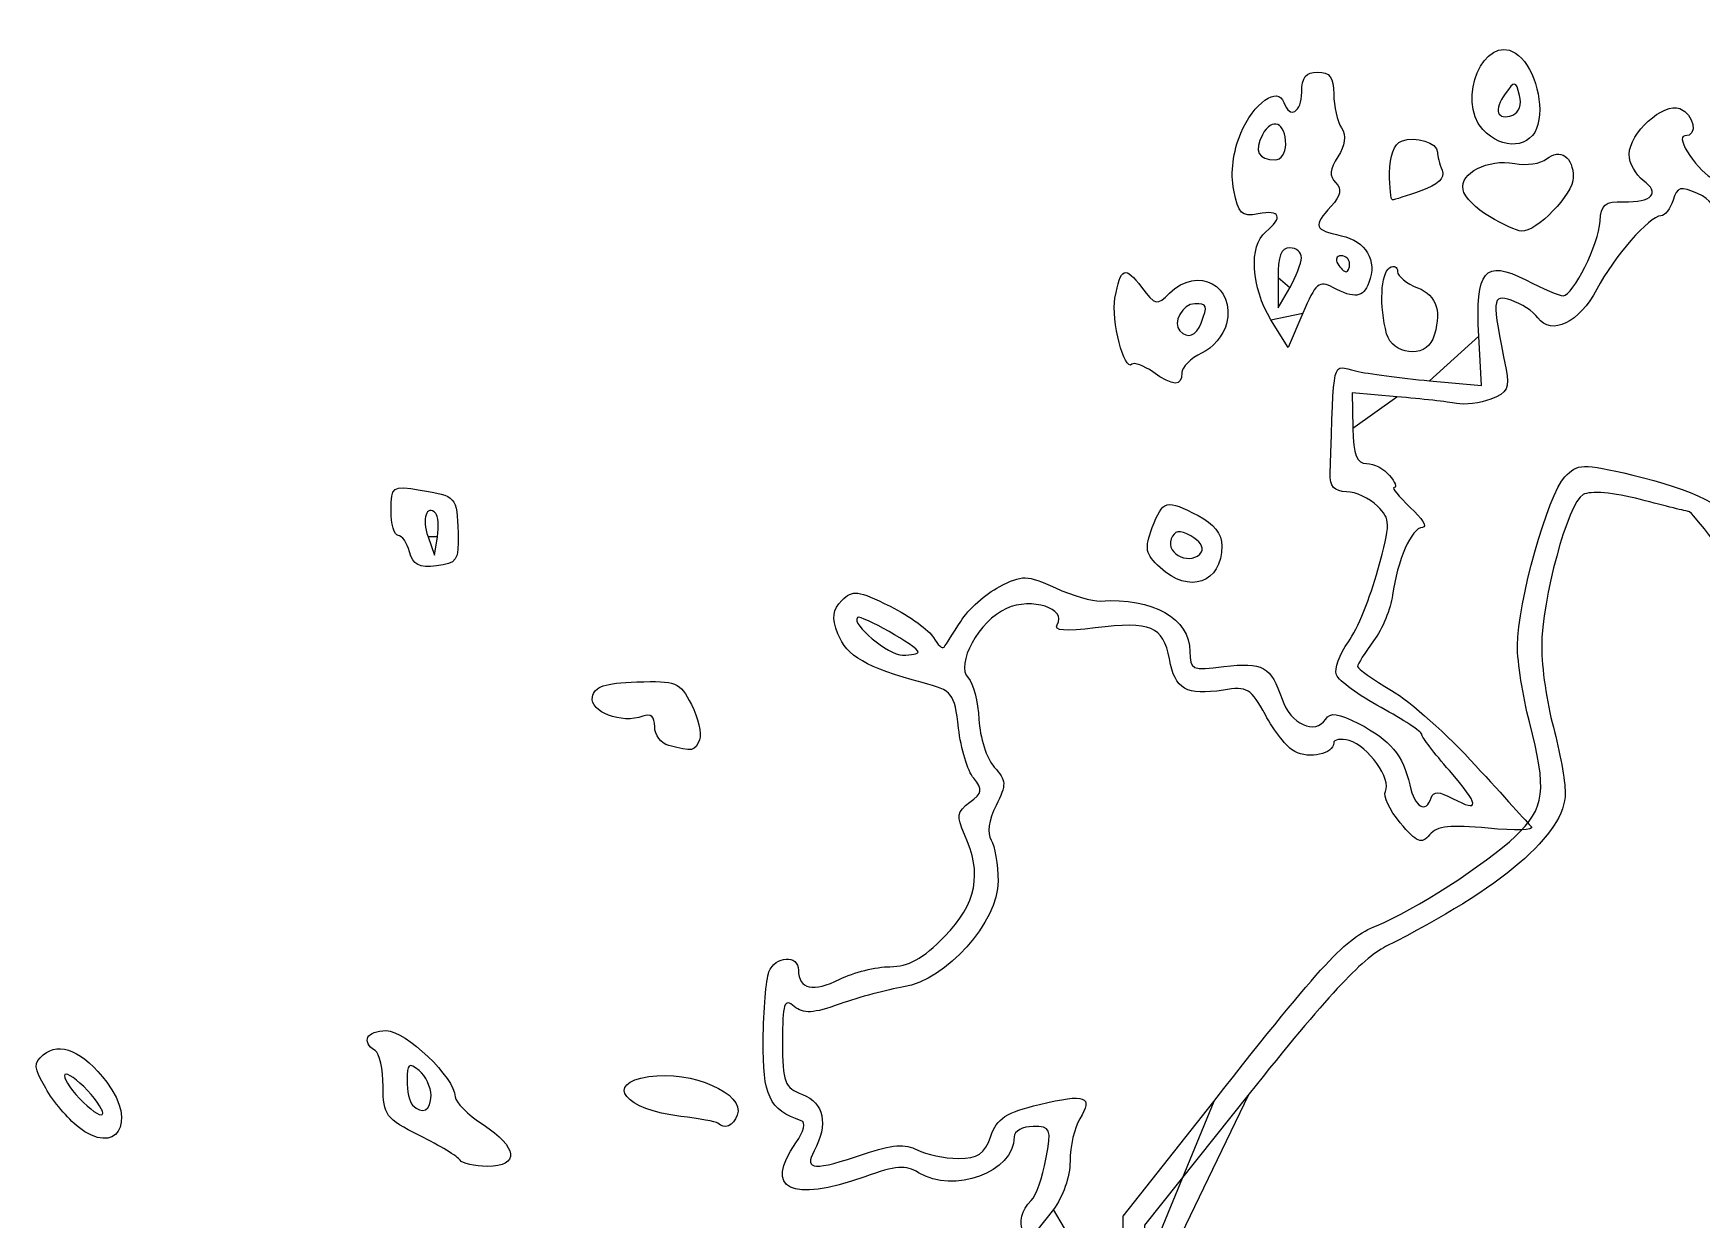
# Model space of a CAD drawing. Extents: x 0 to 210, y 0 to 297.
# Drawn here: x 51.46 to 78.96, y 229.34 to 248.89 of the extents above; entities that cross this region are included whole.
import ezdxf

# ---------------------------------------------------------------- set-up
doc = ezdxf.new("R2010")
doc.units = 0
doc.layers.get('0').update_dxf_attribs({"linetype": 'CONTINUOUS'})

msp = doc.modelspace()

# ---------------------------------------------------------------- linework, layer by layer
at = {"color": 7}
for points in [[(75.96133, 247.872963), (75.96133, 247.872963)], [(75.353599, 247.312431), (75.353599, 247.312431)], [(72.1069, 247.063417), (72.1069, 247.063417)], [(73.818998, 246.596149), (73.818998, 246.596149)], [(75.465247, 245.873248), (75.465247, 245.873248)], [(72.365632, 245.194466), (72.365632, 245.194466)], [(73.160499, 245.095691), (73.160499, 245.095691)], [(71.979867, 244.865217), (71.98453, 244.371342), (72.17275, 244.700592)], [(72.38677, 244.278698), (72.145434, 243.712843), (71.863259, 244.173792), (71.863259, 244.173792)], [(70.709961, 244.118714), (70.709961, 244.118714)], [(73.770307, 243.943318), (73.770307, 243.943318)], [(74.477495, 243.166273), (75.333544, 243.089111), (75.288667, 243.899883)], [(69.914607, 243.313093), (69.914607, 243.313093)], [(73.938345, 242.903072), (73.201642, 242.965216), (73.213995, 242.384239)], [(58.091505, 240.980408), (58.091505, 240.980408)], [(57.965223, 240.5949), (58.071182, 240.28865), (58.11959, 240.596283)], [(57.660609, 240.344807), (57.660609, 240.344807)], [(70.719967, 240.347889), (70.719967, 240.347889)], [(70.034431, 240.087007), (70.034431, 240.087007)], [(66.048706, 238.695238), (66.048706, 238.695238)], [(61.933085, 237.152784), (61.933085, 237.152784)], [(52.351919, 231.464755), (52.351919, 231.464755)], [(58.015014, 231.382779), (58.015014, 231.382779)], [(71.503534, 231.409354), (69.780719, 229.246758), (69.786316, 227.853457)], [(69.406564, 227.596096), (69.427916, 229.391469), (70.918901, 231.28416)], [(52.195699, 230.865684), (52.195699, 230.865684)], [(62.745234, 230.923591), (62.745234, 230.923591)], [(58.493362, 230.317154), (58.493362, 230.317154)], [(68.27619, 229.50466), (68.001378, 229.155293), (68.638365, 228.888372)]]:
    msp.add_lwpolyline(points, close=True, dxfattribs=at)
for points in [[(75.353599, 247.312431), (74.910868, 247.801644), (75.379555, 248.894755), (75.893142, 248.570793)], [(75.893142, 248.570793), (76.178548, 248.390763), (76.366724, 247.796922), (76.265796, 247.394788)], [(72.3703, 247.927239), (72.3703, 248.168688), (72.440539, 248.256488), (72.633699, 248.256488)], [(72.633699, 248.256488), (72.832756, 248.256488), (72.897592, 248.168016), (72.899115, 247.894314)], [(75.96133, 247.872963), (75.897598, 248.116674), (75.884496, 248.118103), (75.724162, 247.898834)], [(71.365941, 247.2493), (71.572744, 247.744248), (71.983127, 248.035156), (72.077051, 247.753383)], [(72.077051, 247.753383), (72.170625, 247.472662), (72.3703, 247.591042), (72.3703, 247.927239)], [(72.899115, 247.894314), (72.900169, 247.695118), (72.956974, 247.443815), (73.025225, 247.335864)], [(75.724162, 247.898834), (75.52704, 247.629253), (75.591983, 247.447382), (75.85001, 247.546397)], [(75.85001, 247.546397), (75.952934, 247.585892), (76.000167, 247.724451), (75.96133, 247.872963)], [(77.769994, 246.898127), (77.769994, 247.252709), (78.330213, 247.759136), (78.605569, 247.653472)], [(78.605569, 247.653472), (78.842085, 247.562712), (78.908596, 247.202889), (78.688858, 247.202889)], [(72.1069, 247.063417), (72.1069, 247.425536), (71.881409, 247.519805), (71.723042, 247.223894)], [(73.025225, 247.335864), (73.108192, 247.204634), (73.088549, 247.046846), (72.96595, 246.859736)], [(76.265796, 247.394788), (76.166473, 246.999056), (75.677178, 246.95488), (75.353599, 247.312431)], [(71.248729, 246.31183), (71.194596, 246.600381), (71.237205, 246.941204), (71.365941, 247.2493)], [(71.723042, 247.223894), (71.578783, 246.954345), (71.652134, 246.80779), (71.9313, 246.80779)], [(71.9313, 246.80779), (72.02788, 246.80779), (72.1069, 246.922822), (72.1069, 247.063417)], [(73.818998, 246.596149), (73.818998, 246.871866), (73.894658, 247.072042), (74.016548, 247.118816)], [(74.016548, 247.118816), (74.244104, 247.206137), (74.609197, 247.093622), (74.609197, 246.936171)], [(76.405947, 246.823394), (76.628719, 247.008278), (76.848095, 246.857256), (76.848095, 246.519015)], [(78.688858, 247.202889), (78.503977, 247.202889), (78.922755, 246.585056), (79.172628, 246.489171)], [(72.96595, 246.859736), (72.83148, 246.65451), (72.821606, 246.540863), (72.928919, 246.43355)], [(74.609197, 246.936171), (74.609197, 246.87741), (74.64246, 246.742651), (74.683115, 246.636708)], [(75.029277, 246.315685), (74.975083, 246.595374), (75.436644, 246.830068), (75.882045, 246.749302)], [(75.882045, 246.749302), (76.078225, 246.713728), (76.313981, 246.747076), (76.405947, 246.823394)], [(78.00026, 246.470904), (77.873614, 246.563509), (77.769994, 246.755759), (77.769994, 246.898127)], [(73.865196, 246.14929), (73.839787, 246.14929), (73.818998, 246.350378), (73.818998, 246.596149)], [(74.683115, 246.636708), (74.733252, 246.506052), (74.621006, 246.396664), (74.334212, 246.296686)], [(76.848095, 246.519015), (76.848095, 246.245142), (76.239289, 245.614509), (75.992046, 245.632278)], [(77.673072, 246.119399), (78.146968, 246.105997), (78.289658, 246.259291), (78.00026, 246.470904)], [(71.654492, 245.919757), (71.376038, 245.866527), (71.322578, 245.918177), (71.248729, 246.31183)], [(72.928919, 246.43355), (73.036233, 246.326236), (73.016384, 246.222161), (72.854477, 246.043258)], [(74.334212, 246.296686), (74.101662, 246.215618), (73.890603, 246.14929), (73.865196, 246.14929)], [(75.465247, 245.873248), (75.247942, 246.000576), (75.051755, 246.199672), (75.029277, 246.315685)], [(78.898305, 246.25299), (78.619721, 246.379921), (78.562647, 246.364495), (78.492439, 246.143292)], [(79.148928, 245.873556), (79.199674, 246.033443), (79.121974, 246.151079), (78.898305, 246.25299)], [(71.77765, 245.622491), (72.069587, 245.864777), (72.018018, 245.98925), (71.654492, 245.919757)], [(72.854477, 246.043258), (72.553871, 245.711091), (72.572697, 245.656817), (73.022829, 245.557953)], [(77.289159, 245.795952), (77.305523, 246.07062), (77.373476, 246.127871), (77.673072, 246.119399)], [(78.492439, 246.143292), (78.447507, 246.001721), (78.357871, 245.885891), (78.293248, 245.885891)], [(75.992046, 245.632278), (75.919611, 245.63748), (75.682551, 245.74592), (75.465247, 245.873248)], [(76.681197, 244.568895), (76.845015, 244.568895), (77.266769, 245.420126), (77.289159, 245.795952)], [(78.293248, 245.885891), (78.106407, 245.885891), (77.511849, 245.205882), (77.236482, 244.677243)], [(71.863259, 244.173792), (71.534838, 244.71029), (71.494804, 245.387749), (71.77765, 245.622491)], [(72.17275, 245.359091), (72.03144, 245.359091), (71.976529, 245.218491), (71.979867, 244.865217)], [(72.365632, 245.194466), (72.3682, 245.28501), (72.281402, 245.359091), (72.17275, 245.359091)], [(73.022829, 245.557953), (73.431018, 245.468299), (73.618714, 245.15001), (73.478645, 244.784996)], [(70.192259, 244.610935), (70.654674, 245.07335), (71.28757, 244.732087), (71.130224, 244.105174)], [(72.17275, 244.700592), (72.276269, 244.881679), (72.363067, 245.103923), (72.365632, 245.194466)], [(73.021026, 245.227391), (72.944316, 245.227391), (72.918182, 245.168126), (72.962949, 245.095691)], [(72.962949, 245.095691), (73.007716, 245.023257), (73.070479, 244.963992), (73.102422, 244.963992)], [(73.160499, 245.095691), (73.160499, 245.168126), (73.097736, 245.227391), (73.021026, 245.227391)], [(73.102422, 244.963992), (73.134364, 244.963992), (73.160499, 245.023257), (73.160499, 245.095691)], [(73.818998, 245.029842), (73.891433, 245.074609), (73.950698, 245.047007), (73.950698, 244.968505)], [(75.288667, 243.899883), (75.228259, 244.991282), (75.383217, 245.176488), (76.065536, 244.828395)], [(69.291442, 244.52947), (69.384117, 245.040546), (69.45744, 245.070289), (69.730909, 244.707742)], [(72.885644, 244.706722), (72.659353, 244.82783), (72.598824, 244.775897), (72.38677, 244.278698)], [(73.770307, 243.943318), (73.64836, 244.398363), (73.672603, 244.939365), (73.818998, 245.029842)], [(73.950698, 244.968505), (73.950698, 244.890001), (74.09886, 244.769441), (74.279948, 244.700592)], [(76.065536, 244.828395), (76.345301, 244.68567), (76.622348, 244.568895), (76.681197, 244.568895)], [(69.57128, 243.438071), (69.444305, 243.311096), (69.225355, 244.165026), (69.291442, 244.52947)], [(69.730909, 244.707742), (69.955708, 244.40972), (69.984915, 244.403592), (70.192259, 244.610935)], [(73.478645, 244.784996), (73.382264, 244.533833), (73.243029, 244.515456), (72.885644, 244.706722)], [(74.279948, 244.700592), (74.606314, 244.576507), (74.693097, 244.282274), (74.529257, 243.855314)], [(75.82327, 244.49391), (75.503459, 244.595414), (75.499159, 244.535527), (75.741233, 243.351332)], [(77.236482, 244.677243), (76.950367, 244.127969), (76.486076, 243.901964), (76.264976, 244.204338)], [(70.606442, 244.437192), (70.407782, 244.437192), (70.231812, 244.117281), (70.359976, 243.989119)], [(70.709961, 244.118714), (70.822061, 244.41084), (70.813495, 244.437192), (70.606442, 244.437192)], [(76.264976, 244.204338), (76.186743, 244.311327), (75.987975, 244.441634), (75.82327, 244.49391)], [(70.359976, 243.989119), (70.495418, 243.853676), (70.626945, 243.902379), (70.709961, 244.118714)], [(71.130224, 244.105174), (71.08392, 243.920682), (70.899507, 243.702972), (70.720418, 243.621375)], [(74.529257, 243.855314), (74.404857, 243.531133), (73.863961, 243.593852), (73.770307, 243.943318)], [(69.914607, 243.313093), (69.763135, 243.419189), (69.608638, 243.475429), (69.57128, 243.438071)], [(70.720418, 243.621375), (70.541329, 243.539776), (70.394802, 243.393629), (70.394802, 243.296603)], [(72.840654, 241.638572), (72.902658, 243.591703), (72.860841, 243.422854), (73.259271, 243.328868)], [(70.394802, 243.296603), (70.394802, 243.068716), (70.256735, 243.073457), (69.914607, 243.313093)], [(73.259271, 243.328868), (73.458467, 243.281879), (74.006668, 243.208712), (74.477495, 243.166273)], [(75.741233, 243.351332), (75.802062, 243.053759), (75.757576, 242.967936), (75.489699, 242.86609)], [(74.919656, 242.791644), (74.785121, 242.81875), (74.343531, 242.868892), (73.938345, 242.903072)], [(75.489699, 242.86609), (75.310711, 242.79804), (75.054192, 242.764538), (74.919656, 242.791644)], [(73.213995, 242.384239), (73.223425, 241.940451), (73.276965, 241.803253), (73.440698, 241.803228)], [(73.440698, 241.803228), (73.558589, 241.803209), (73.728825, 241.714297), (73.818998, 241.605645)], [(76.707323, 241.580561), (76.924147, 241.805593), (76.986742, 241.807334), (77.829891, 241.611794)], [(73.108454, 241.337848), (72.907211, 241.341048), (72.833824, 241.423451), (72.840654, 241.638572)], [(73.818998, 241.605645), (73.909172, 241.496992), (73.943007, 241.408095), (73.894188, 241.408095)], [(75.926196, 238.800295), (75.926196, 239.496375), (76.43126, 241.294052), (76.707323, 241.580561)], [(77.829891, 241.611794), (78.795303, 241.3879), (79.482093, 241.049935), (79.482093, 240.798755)], [(57.356514, 241.030231), (57.356514, 241.430601), (57.37036, 241.440315), (57.833781, 241.365113)], [(57.833781, 241.365113), (58.43295, 241.267881), (58.441909, 241.257735), (58.460548, 240.655266)], [(73.617941, 241.101167), (73.490187, 241.228921), (73.260917, 241.335428), (73.108454, 241.337848)], [(73.894188, 241.408095), (73.84537, 241.408095), (73.965297, 241.259933), (74.160693, 241.078845)], [(77.008107, 241.289619), (76.757162, 241.149184), (76.328874, 239.568962), (76.326324, 238.774095)], [(77.957202, 241.207703), (77.508132, 241.324671), (77.129185, 241.357377), (77.008107, 241.289619)], [(57.472854, 240.6179), (57.408867, 240.6179), (57.356514, 240.803449), (57.356514, 241.030231)], [(58.091505, 240.980408), (57.939557, 241.132355), (57.861604, 240.894384), (57.965223, 240.5949)], [(58.11959, 240.596283), (58.146213, 240.765481), (58.133575, 240.938337), (58.091505, 240.980408)], [(69.906772, 240.745506), (70.079632, 241.203462), (70.134689, 241.217864), (70.664741, 240.943763)], [(73.627779, 240.051968), (73.8387, 240.826561), (73.838191, 240.88092), (73.617941, 241.101167)], [(74.160693, 241.078845), (74.35609, 240.897758), (74.446574, 240.749596), (74.361769, 240.749596)], [(78.748538, 241.012993), (78.724451, 241.012993), (78.36835, 241.100613), (77.957202, 241.207703)], [(79.152369, 240.540959), (78.954348, 240.800578), (78.772624, 241.012993), (78.748538, 241.012993)], [(70.034431, 240.087007), (69.791242, 240.313573), (69.775122, 240.396726), (69.906772, 240.745506)], [(70.543355, 240.608876), (70.351649, 240.711474), (70.271883, 240.699044), (70.217815, 240.558142)], [(70.664741, 240.943763), (70.922224, 240.810614), (71.053301, 240.641789), (71.053301, 240.443304)], [(74.361769, 240.749596), (74.183484, 240.749596), (73.942418, 240.202272), (73.868711, 239.630147)], [(57.660609, 240.344807), (57.62133, 240.495008), (57.53684, 240.6179), (57.472854, 240.6179)], [(58.460548, 240.655266), (58.474571, 240.20194), (58.44238, 240.153102), (58.103994, 240.114332)], [(71.053301, 240.443304), (71.053301, 239.831052), (70.512253, 239.641848), (70.034431, 240.087007)], [(70.217815, 240.558142), (70.11805, 240.298159), (70.571811, 240.108166), (70.719967, 240.347889)], [(70.719967, 240.347889), (70.762489, 240.416689), (70.683014, 240.534133), (70.543355, 240.608876)], [(58.103994, 240.114332), (57.818379, 240.081609), (57.715445, 240.135114), (57.660609, 240.344807)], [(67.384113, 239.771366), (67.765528, 239.968604), (67.832167, 239.967219), (68.309092, 239.752156)], [(73.140594, 238.863839), (73.286201, 239.068006), (73.505435, 239.602662), (73.627779, 240.051968)], [(64.788892, 239.546225), (64.967372, 239.724705), (65.051746, 239.714399), (65.582597, 239.449279)], [(66.748306, 239.199382), (66.871934, 239.39707), (67.158048, 239.654464), (67.384113, 239.771366)], [(68.338556, 239.145092), (68.502614, 239.410544), (67.918854, 239.598038), (67.50234, 239.41367)], [(68.309092, 239.752156), (68.591766, 239.624689), (68.924814, 239.527126), (69.049198, 239.535349)], [(69.049198, 239.535349), (69.920247, 239.592938), (70.526501, 239.250687), (70.526501, 238.70136)], [(73.868711, 239.630147), (73.840715, 239.412842), (73.699548, 239.074468), (73.555004, 238.878205)], [(64.723933, 238.992095), (64.619241, 239.267456), (64.633732, 239.391064), (64.788892, 239.546225)], [(66.048706, 238.695238), (66.048706, 238.778735), (65.099039, 239.317029), (65.045749, 239.263739)], [(65.582597, 239.449279), (65.909295, 239.286118), (66.23227, 239.053133), (66.300321, 238.931533)], [(67.50234, 239.41367), (67.048293, 239.212691), (66.651576, 238.487307), (66.874039, 238.264844)], [(65.045749, 239.263739), (64.937196, 239.155186), (65.551778, 238.642398), (65.790437, 238.642398)], [(66.473788, 238.775195), (66.501144, 238.810809), (66.624677, 239.001693), (66.748306, 239.199382)], [(68.966611, 239.091984), (68.466232, 239.029466), (68.276985, 239.045468), (68.338556, 239.145092)], [(70.187888, 238.580141), (70.086512, 239.120525), (69.881784, 239.206327), (68.966611, 239.091984)], [(66.114556, 238.190483), (65.195251, 238.436075), (64.862378, 238.627958), (64.723933, 238.992095)], [(66.300321, 238.931533), (66.368372, 238.809933), (66.446431, 238.73958), (66.473788, 238.775195)], [(72.943115, 238.317348), (72.906121, 238.413752), (72.994986, 238.659674), (73.140594, 238.863839)], [(73.555004, 238.878205), (73.410461, 238.681942), (73.292199, 238.491829), (73.292199, 238.455733)], [(76.123746, 237.544191), (76.015094, 237.961336), (75.926196, 238.526582), (75.926196, 238.800295)], [(76.326324, 238.774095), (76.32527, 238.448138), (76.411913, 237.855488), (76.518846, 237.457096)], [(65.790437, 238.642398), (65.932485, 238.642398), (66.048706, 238.666176), (66.048706, 238.695238)], [(71.078632, 238.067492), (70.466811, 237.969883), (70.282471, 238.075974), (70.187888, 238.580141)], [(70.526501, 238.70136), (70.526501, 238.405015), (70.563505, 238.388599), (71.086226, 238.453036)], [(71.086226, 238.453036), (71.732547, 238.53271), (71.863297, 238.459963), (72.045483, 237.919329)], [(60.674486, 237.953063), (60.707596, 238.124996), (60.876337, 238.181959), (61.409645, 238.201233)], [(61.409645, 238.201233), (62.05676, 238.224622), (62.115178, 238.200443), (62.306848, 237.829788)], [(66.874039, 238.264844), (66.954854, 238.18403), (67.033286, 237.876796), (67.048331, 237.582104)], [(73.678087, 237.778653), (73.310846, 237.978532), (72.980108, 238.220944), (72.943115, 238.317348)], [(73.292199, 238.455733), (73.292199, 238.419635), (73.544075, 238.241999), (73.851923, 238.060985)], [(61.504765, 237.636312), (61.16065, 237.504262), (60.627244, 237.707757), (60.674486, 237.953063)], [(66.711601, 237.439119), (66.644612, 238.021432), (66.616925, 238.056275), (66.114556, 238.190483)], [(71.770355, 237.656261), (71.538035, 238.092344), (71.473794, 238.130536), (71.078632, 238.067492)], [(73.851923, 238.060985), (74.159772, 237.879971), (74.782422, 237.323965), (75.235592, 236.825414)], [(61.70261, 237.462622), (61.70261, 237.630554), (61.637872, 237.687389), (61.504765, 237.636312)], [(62.306848, 237.829788), (62.419609, 237.611733), (62.479806, 237.349777), (62.440622, 237.247662)], [(72.254689, 237.053389), (72.129164, 237.120568), (71.911214, 237.39186), (71.770355, 237.656261)], [(72.045483, 237.919329), (72.184051, 237.508123), (72.59787, 237.317731), (72.765066, 237.58826)], [(72.765066, 237.58826), (72.837663, 237.705725), (72.974496, 237.687283), (73.307647, 237.51513)], [(74.348324, 237.337396), (74.346941, 237.38021), (74.045328, 237.578776), (73.678087, 237.778653)], [(61.933085, 237.152784), (61.806324, 237.185909), (61.70261, 237.325337), (61.70261, 237.462622)], [(66.961618, 236.611878), (66.862743, 236.731015), (66.750235, 237.103273), (66.711601, 237.439119)], [(67.048331, 237.582104), (67.063378, 237.287412), (67.176637, 236.934753), (67.300018, 236.798419)], [(73.307647, 237.51513), (73.833339, 237.243483), (74.040029, 236.995687), (74.152483, 236.502275)], [(75.893271, 235.656232), (76.383212, 236.118486), (76.418916, 236.410957), (76.123746, 237.544191)], [(76.518846, 237.457096), (76.625778, 237.058704), (76.713972, 236.56994), (76.714832, 236.370952)], [(62.440622, 237.247662), (62.36742, 237.056904), (62.328104, 237.049554), (61.933085, 237.152784)], [(72.897099, 237.19546), (72.897099, 237.014683), (72.493705, 236.925471), (72.254689, 237.053389)], [(73.154366, 237.233463), (73.012869, 237.270466), (72.897099, 237.253363), (72.897099, 237.19546)], [(73.749183, 236.397083), (73.864543, 236.58374), (73.459157, 237.153759), (73.154366, 237.233463)], [(74.804853, 236.739307), (74.555152, 237.025442), (74.349714, 237.294581), (74.348324, 237.337396)], [(75.235592, 236.825414), (75.688762, 236.326864), (76.103617, 235.871523), (76.157491, 235.813546)], [(66.896584, 236.216261), (67.10679, 236.369968), (67.115982, 236.425881), (66.961618, 236.611878)], [(67.300018, 236.798419), (67.502103, 236.575117), (67.50509, 236.511936), (67.330145, 236.161251)], [(74.857248, 236.280018), (75.318572, 236.033123), (75.303153, 236.168302), (74.804853, 236.739307)], [(73.994769, 235.878565), (73.815278, 236.09188), (73.704764, 236.325212), (73.749183, 236.397083)], [(76.714832, 236.370952), (76.717756, 235.69452), (75.673717, 234.801097), (73.753148, 233.836526)], [(74.152483, 236.502275), (74.23721, 236.130518), (74.416548, 236.023101), (74.505743, 236.290686)], [(74.505743, 236.290686), (74.542817, 236.401908), (74.634701, 236.399118), (74.857248, 236.280018)], [(66.811191, 235.687381), (66.673935, 235.988627), (66.685804, 236.062135), (66.896584, 236.216261)], [(67.330145, 236.161251), (67.212077, 235.924575), (67.180189, 235.702143), (67.248808, 235.593858)], [(74.478454, 235.680303), (74.345329, 235.519896), (74.270896, 235.550407), (73.994769, 235.878565)], [(75.445618, 235.789008), (74.825979, 235.850889), (74.598841, 235.82536), (74.478454, 235.680303)], [(76.157491, 235.813546), (76.211366, 235.755569), (75.891023, 235.744528), (75.445618, 235.789008)], [(66.482927, 234.00553), (67.011294, 234.546627), (67.10716, 235.0378), (66.811191, 235.687381)], [(67.248808, 235.593858), (67.310883, 235.495899), (67.362579, 235.192184), (67.363688, 234.918934)], [(73.605814, 234.182259), (74.217473, 234.430939), (75.406983, 235.197427), (75.893271, 235.656232)], [(67.363688, 234.918934), (67.366427, 234.244029), (66.511686, 233.286217), (65.804601, 233.171843)], [(70.918901, 231.28416), (72.752223, 233.61142), (73.085238, 233.970609), (73.605814, 234.182259)], [(65.581262, 233.506103), (65.886931, 233.506103), (66.122847, 233.636775), (66.482927, 234.00553)], [(73.753148, 233.836526), (73.367258, 233.642719), (72.765526, 232.993493), (71.503534, 231.409354)], [(63.586067, 233.41949), (63.688905, 233.68748), (64.073208, 233.709991), (64.073208, 233.448026)], [(63.491426, 232.289717), (63.497405, 232.791021), (63.539992, 233.299418), (63.586067, 233.41949)], [(64.073208, 233.448026), (64.073208, 233.134368), (64.316036, 233.081448), (64.753618, 233.299744)], [(64.753618, 233.299744), (64.981129, 233.413241), (65.353569, 233.506103), (65.581262, 233.506103)], [(64.003039, 232.851187), (63.837078, 232.988924), (63.809808, 232.906598), (63.809808, 232.26782)], [(65.804601, 233.171843), (65.540467, 233.129117), (65.070537, 233.00341), (64.760314, 232.892491)], [(64.760314, 232.892491), (64.313826, 232.732851), (64.155998, 232.724243), (64.003039, 232.851187)], [(57.093114, 232.123254), (56.854362, 232.270812), (56.955849, 232.452504), (57.277021, 232.452504)], [(57.277021, 232.452504), (57.599151, 232.452504), (58.408556, 231.67421), (58.411744, 231.361397)], [(51.622645, 232.053317), (51.895252, 232.279562), (52.277227, 232.114343), (52.668969, 231.600743)], [(64.116634, 230.96738), (63.593184, 231.141864), (63.480579, 231.380026), (63.491426, 232.289717)], [(63.809808, 232.26782), (63.809808, 231.595684), (63.841504, 231.512034), (64.139058, 231.398905)], [(51.661891, 231.501857), (51.463614, 231.842803), (51.458337, 231.916953), (51.622645, 232.053317)], [(57.224814, 231.532072), (57.224814, 231.812454), (57.165549, 232.078487), (57.093114, 232.123254)], [(57.817464, 231.794004), (57.650985, 231.932169), (57.619914, 231.907087), (57.619914, 231.63453)], [(51.977731, 231.727115), (51.941513, 231.690898), (52.050633, 231.513571), (52.220219, 231.333055)], [(52.351919, 231.464755), (52.182333, 231.64527), (52.013948, 231.763333), (51.977731, 231.727115)], [(52.668969, 231.600743), (53.180536, 230.930043), (52.819697, 230.369606), (52.195699, 230.865684)], [(57.619914, 231.63453), (57.619914, 231.456646), (57.659424, 231.271594), (57.707714, 231.223305)], [(58.015014, 231.382779), (58.015014, 231.518779), (57.926116, 231.703831), (57.817464, 231.794004)], [(62.132247, 231.037827), (61.215414, 231.14091), (60.857383, 231.585674), (61.603125, 231.695125)], [(61.603125, 231.695125), (62.315112, 231.799623), (63.199727, 231.414925), (63.06354, 231.060027)], [(52.195699, 230.865684), (52.028098, 230.998927), (51.787884, 231.285204), (51.661891, 231.501857)], [(52.220219, 231.333055), (52.389805, 231.152539), (52.55819, 231.034477), (52.594407, 231.070694)], [(52.594407, 231.070694), (52.630625, 231.106912), (52.521505, 231.284239), (52.351919, 231.464755)], [(57.82709, 230.721492), (57.267389, 231.001021), (57.224814, 231.058321), (57.224814, 231.532072)], [(57.707714, 231.223305), (57.87126, 231.059758), (58.015014, 231.134359), (58.015014, 231.382779)], [(58.411744, 231.361397), (58.412665, 231.273374), (58.620068, 231.067464), (58.872693, 230.90382)], [(64.139058, 231.398905), (64.492996, 231.264338), (64.566981, 230.907461), (64.331974, 230.468348)], [(68.049349, 231.235567), (68.812032, 231.416737), (68.942152, 231.370307), (68.710643, 230.999603)], [(63.06354, 231.060027), (62.993464, 230.87741), (62.856862, 230.818858), (62.745234, 230.923591)], [(67.243056, 230.709761), (67.347012, 231.007967), (67.493577, 231.103547), (68.049349, 231.235567)], [(58.872693, 230.90382), (59.44576, 230.532601), (59.479033, 230.213606), (58.944686, 230.213606)], [(62.745234, 230.923591), (62.715053, 230.951908), (62.439209, 231.003314), (62.132247, 231.037827)], [(64.032108, 230.604076), (64.166451, 230.795877), (64.199895, 230.939626), (64.116634, 230.96738)], [(67.940671, 230.872105), (67.769309, 230.872105), (67.629104, 230.794383), (67.629104, 230.699389)], [(68.153966, 230.334713), (68.246308, 230.83969), (68.233442, 230.872105), (67.940671, 230.872105)], [(68.710643, 230.999603), (68.622842, 230.85901), (68.551003, 230.543741), (68.551003, 230.299004)], [(58.493362, 230.317154), (58.458164, 230.374105), (58.158342, 230.556057), (57.82709, 230.721492)], [(65.165487, 230.043491), (63.948808, 229.607397), (63.492197, 229.833244), (64.032108, 230.604076)], [(65.160352, 230.420522), (65.613827, 230.575036), (65.834372, 230.591714), (66.031204, 230.486372)], [(67.629104, 230.699389), (67.629104, 230.12251), (66.630482, 229.749144), (66.052674, 230.109992)], [(66.705398, 230.345306), (67.03555, 230.345306), (67.140901, 230.416719), (67.243056, 230.709761)], [(58.944686, 230.213606), (58.731656, 230.213606), (58.52856, 230.260203), (58.493362, 230.317154)], [(64.331974, 230.468348), (64.160066, 230.147136), (64.329327, 230.137365), (65.160352, 230.420522)], [(66.052674, 230.109992), (65.846462, 230.238772), (65.674312, 230.225869), (65.165487, 230.043491)], [(66.031204, 230.486372), (66.176175, 230.408785), (66.479563, 230.345306), (66.705398, 230.345306)], [(67.908251, 229.649874), (67.989347, 229.730969), (68.099918, 230.039147), (68.153966, 230.334713)], [(68.551003, 230.299004), (68.551003, 230.047287), (68.431648, 229.702293), (68.27619, 229.50466)], [(68.282357, 228.635884), (67.744534, 228.910261), (67.589324, 229.330947), (67.908251, 229.649874)]]:
    msp.add_open_spline(points, degree=3, dxfattribs=at)

doc.saveas('drawing.dxf')
